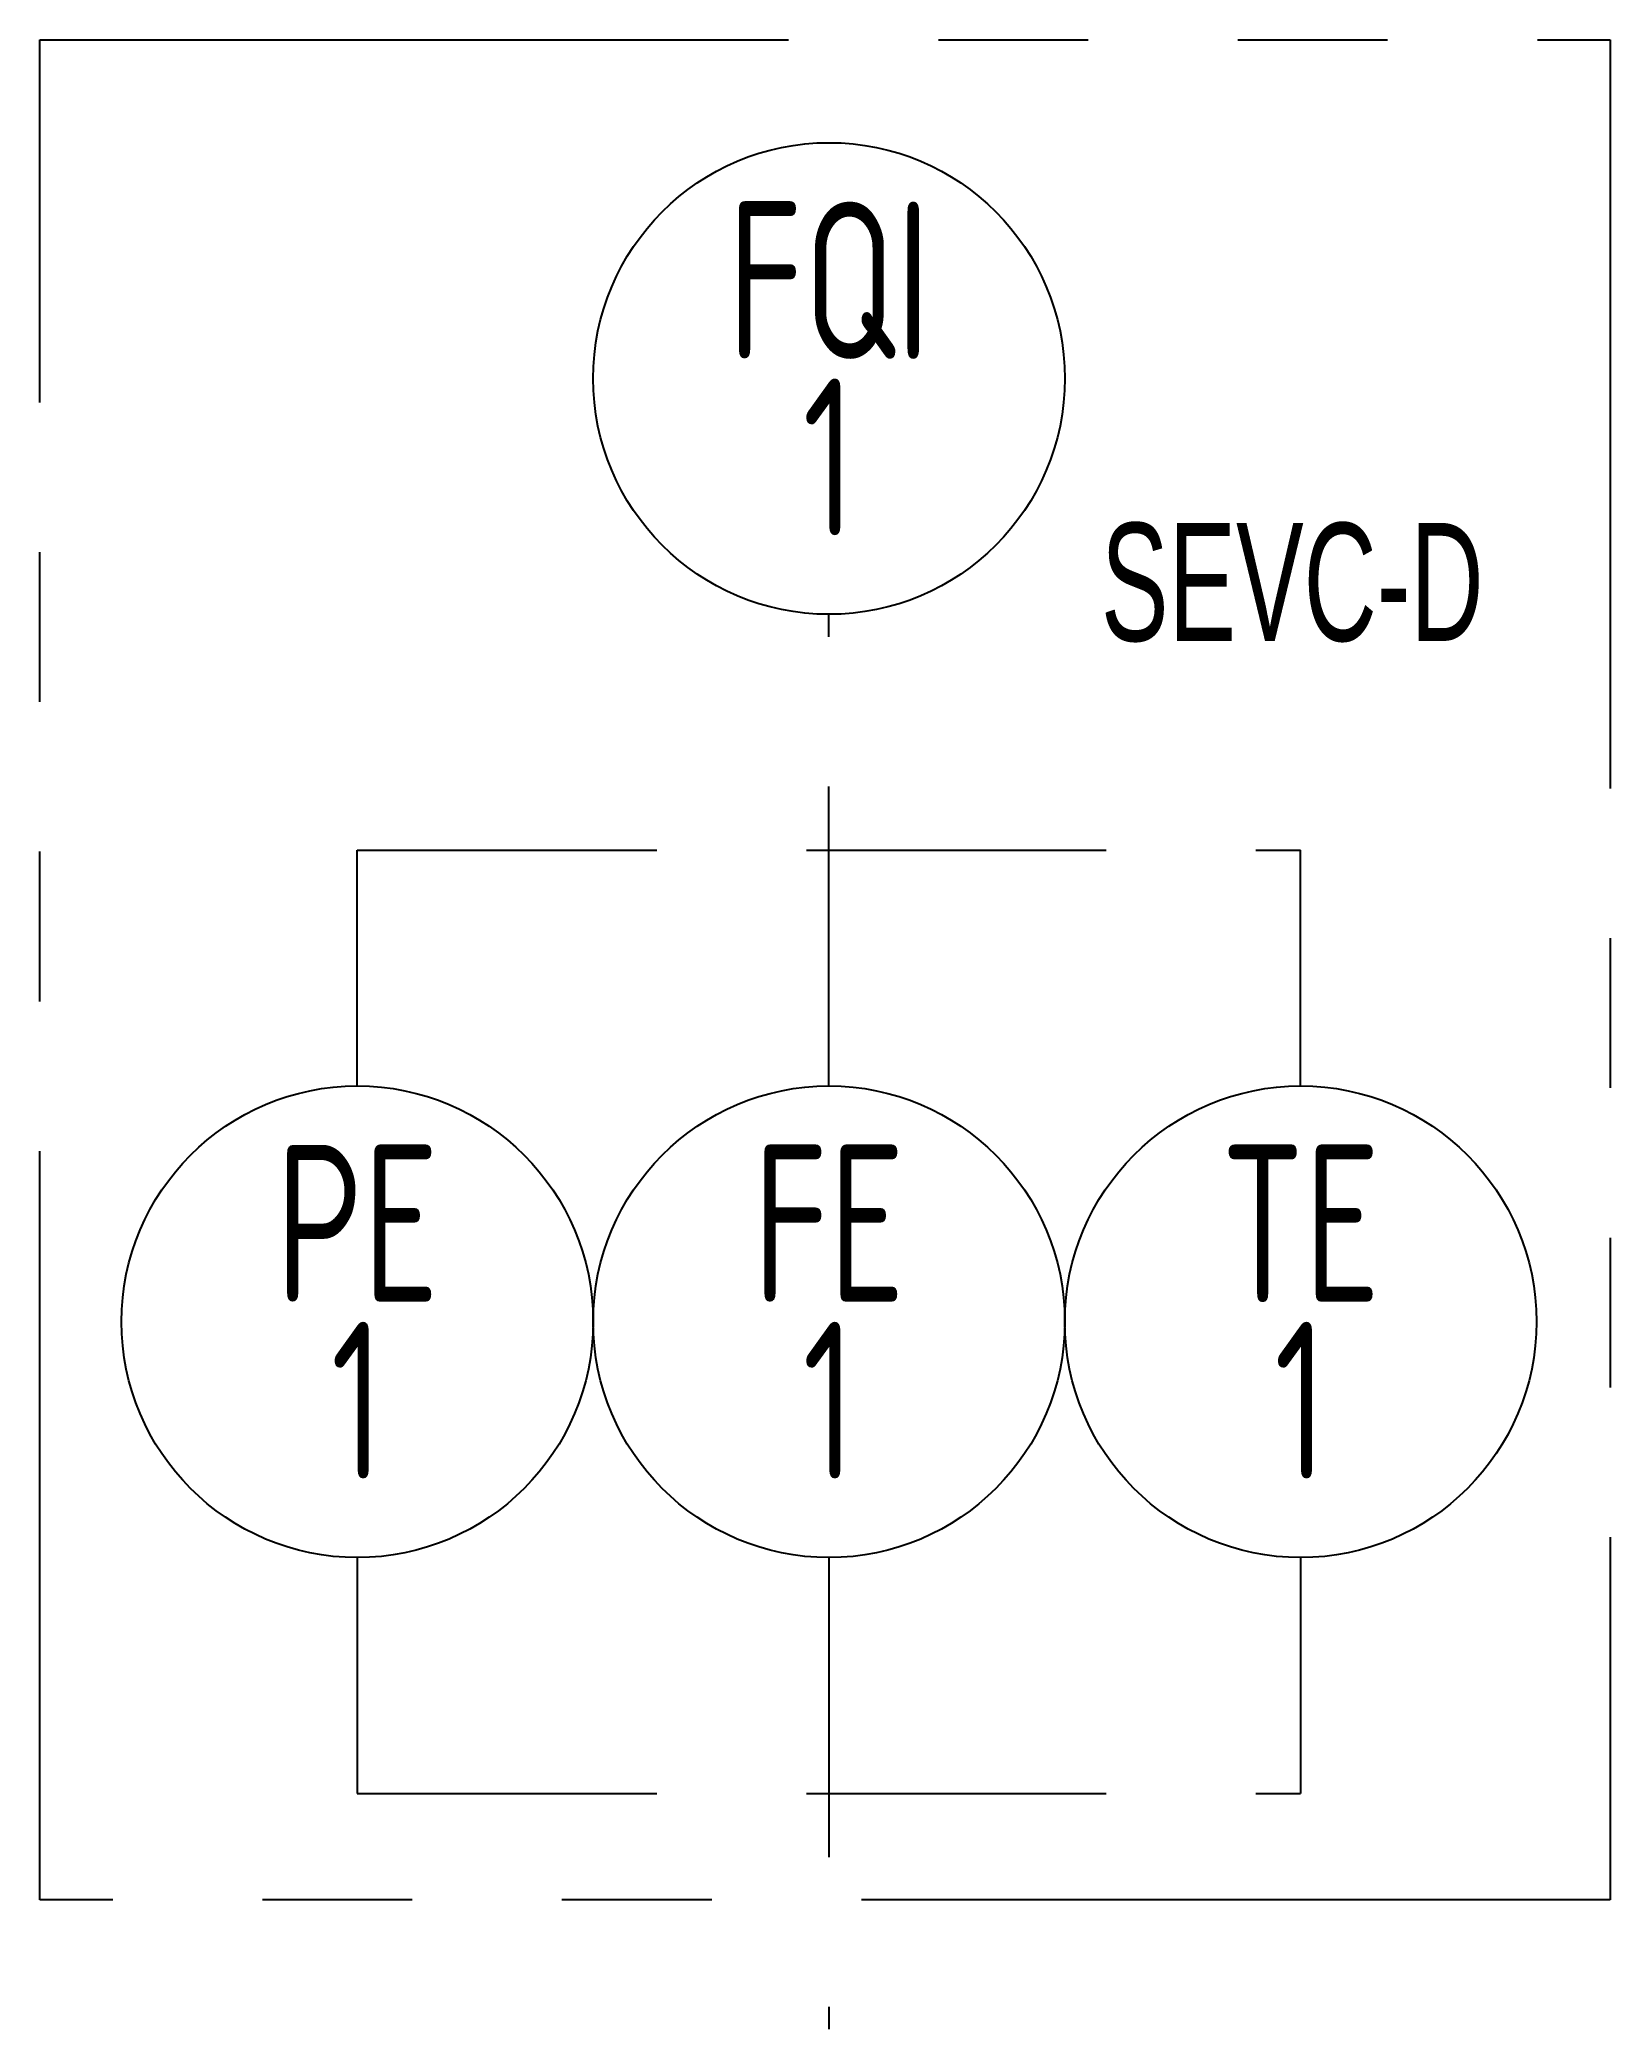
# Model space of a CAD drawing. Extents: x -10 to 9.9, y 0 to 25.3.
import ezdxf

# ---------------------------------------------------------------- set-up
doc = ezdxf.new("R2010")
doc.units = 0
doc.header["$LTSCALE"] = 2
doc.header["$MEASUREMENT"] = 0
doc.linetypes.add('DASHED2', pattern=[9.525, 6.35, -3.175])
doc.linetypes.add('PHANTOM2', pattern=[31.75, 15.875, -3.175, 3.175, -3.175, 3.175, -3.175])
for name, color, linetype in [('1', 7, 'CONTINUOUS'), ('DASHED', 3, 'DASHED2'), ('PHANTOM', 4, 'PHANTOM2'), ('TEXT', 6, 'CONTINUOUS')]:
    doc.layers.add(name, color=color, linetype=linetype)
doc.styles.get("Standard").update_dxf_attribs({"font": 'isocp.shx', "width": 0.75, "bigfont": 'hztxt.shx'})

msp = doc.modelspace()

# ---------------------------------------------------------------- linework, layer by layer
at = {"layer": '1'}
for centre in [(0, 21), (-6, 9), (0, 9), (6, 9)]:
    msp.add_circle(centre, 3, dxfattribs=at)
at = {"layer": 'DASHED', "ltscale": 0.3}
for p, q in [((0, 12), (0, 18)), ((-6, 15), (6, 15)), ((-6, 12), (-6, 15)), ((6, 12), (6, 15)), ((-6, 6), (-6, 3)), ((0, 6), (0, 0)), ((6, 6), (6, 3)), ((-6, 3), (6, 3))]:
    msp.add_line(p, q, dxfattribs=at)
at = {"layer": 'PHANTOM', "ltscale": 0.3}
msp.add_lwpolyline([(-10.039, 25.309), (9.938, 25.309), (9.938, 1.646), (-10.039, 1.646)], close=True, dxfattribs=at)

# ---------------------------------------------------------------- texts
at = {"layer": 'TEXT'}
for s, insert, char_height, width, attachment_point in [('FQI', (0, 21.25), 2, 6, 8), ('1', (0, 21), 2, 6, 2), ('\\fTechnic|b0|i0|c2|p2;SEVC-D', (3.46, 19.162), 1.5, 4.79, 1), ('PE', (-6, 9.25), 2, 6, 8), ('FE', (0, 9.25), 2, 6, 8), ('TE', (6, 9.25), 2, 6, 8), ('1', (-6, 9), 2, 6, 2), ('1', (0, 9), 2, 6, 2), ('1', (6, 9), 2, 6, 2)]:
    msp.add_mtext(s, dxfattribs=dict(at, insert=insert, char_height=char_height, width=width, attachment_point=attachment_point))

doc.saveas('drawing.dxf')
